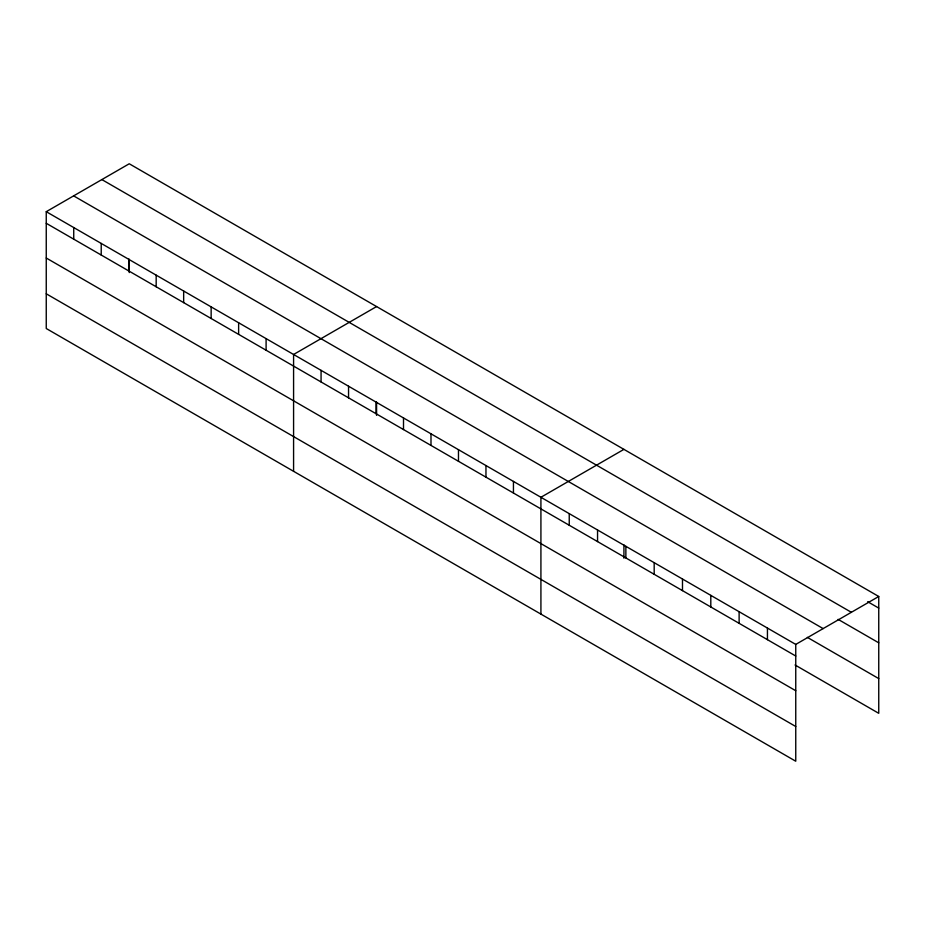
<?xml version="1.0" encoding="UTF-8"?>
<svg xmlns="http://www.w3.org/2000/svg" width="925" height="925" viewBox="0 0 925 925"><rect width="100%" height="100%" fill="white"/><g stroke="black" fill="none" stroke-linecap="round" stroke-linejoin="round"><path stroke-width="1.39" d="M46.25 211.686L795.754 644.413L795.754 761.229L46.25 328.514L46.25 211.686L129.246 163.771L878.75 596.486L878.75 713.314L795.038 664.982M376.579 306.568L293.583 354.483L293.583 471.311M623.924 449.365L540.917 497.28L540.917 614.107M795.754 644.413L878.75 596.486M867.673 601.701L878.75 608.095M101.854 179.577L851.358 612.304M838.119 619.368L878.75 642.817M73.642 195.88L823.146 628.595M807.352 637.371L878.75 678.592M46.25 223.295L795.754 656.022M46.25 258.017L795.754 690.732M46.25 293.792L795.754 726.507M767.438 628.063L767.438 639.672M739.121 611.714L739.121 623.323M710.805 595.365L710.805 606.973M682.488 579.015L682.488 590.624M654.183 562.678L654.183 574.286M625.867 546.328L625.867 557.937M623.924 544.825L623.924 558.18M597.55 529.979L597.55 541.587M569.233 513.629L569.233 525.238M513.444 481.416L513.444 493.025M485.96 465.553L485.96 477.161M458.476 449.689L458.476 461.297M430.992 433.813L430.992 445.422M403.508 417.95L403.508 429.558M376.579 402.028L376.579 415.371M376.036 402.086L376.036 413.695M348.552 386.222L348.552 397.831M321.067 370.347L321.067 381.956M266.099 338.619L266.099 350.228M238.627 322.756L238.627 334.364M211.143 306.892L211.143 318.501M183.659 291.017L183.659 302.625M156.175 275.153L156.175 286.762M129.246 259.22L129.246 272.574M128.691 259.289L128.691 270.898M101.218 243.425L101.218 255.034M73.734 227.55L73.734 239.159"/></g></svg>
